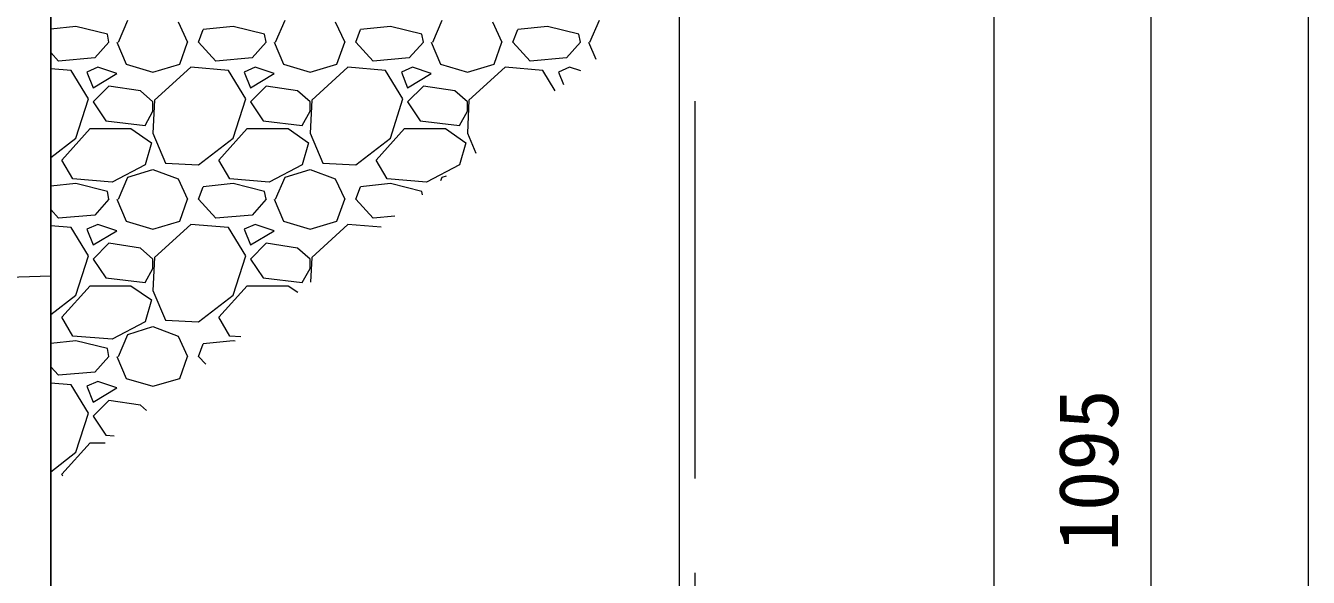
# Model space of a CAD drawing. Units: millimetres at full size, sheet at 1:20; details may follow other scales. Extents: x 0 to 23340, y -4498 to 8520.
# Drawn here: x 9059.5 to 9467.5, y 1329.7 to 1505.2 of the extents above; entities that cross this region are included whole.
import ezdxf
from ezdxf.enums import TextEntityAlignment as Align

# ---------------------------------------------------------------- set-up
doc = ezdxf.new("R2010")
doc.units = ezdxf.units.MM
doc.header["$LTSCALE"] = 20
doc.linetypes.add('DASHED', pattern=[7.5, 6, -1.5])
for name, color, linetype, lineweight in [('HOLE', 7, 'DASHED', 13), ('KIJUN', 5, 'Continuous', 5), ('SUNPO', 3, 'Continuous', 13), ('ﾊｯﾁﾝｸﾞ', 7, 'Continuous', 5)]:
    doc.layers.add(name, color=color, linetype=linetype, lineweight=lineweight)
doc.styles.add('ＭＳ ゴシック', font='')
doc.styles.get('ＭＳ ゴシック').set_extended_font_data('MS Gothic')

msp = doc.modelspace()

# ---------------------------------------------------------------- linework, layer by layer
at = {"layer": 'HOLE'}
msp.add_lwpolyline([(9067.48, 1425.53), (8993.99, 1423.12), (8971.38, 973.68), (9067.48, 944.03)], dxfattribs=at)
at = {"layer": 'KIJUN', "color": 7, "lineweight": 13}
msp.add_lwpolyline([(8745.1, 963.68), (8707.48, 1711.2), (8734.48, 1776.2), (8732.48, 1816.2), (8696.48, 1836.2), (8692.48, 1911.2), (8650.48, 1911.2), (8647.48, 1908.2), (8647.48, 836.2), (8667.48, 816.2), (9047.48, 816.2), (9067.48, 836.2), (9067.48, 1908.2), (9064.48, 1911.2), (9022.48, 1911.2), (9018.48, 1836.2), (8982.48, 1816.2), (8980.48, 1776.2), (9007.48, 1711.2), (8969.87, 963.68)], dxfattribs=at)
at = {"layer": 'KIJUN', "color": 7, "linetype": 'DASHED', "lineweight": 13}
msp.add_lwpolyline([(8647.48, 1721.2), (8442.48, 1721.2), (8442.48, 611.2), (9272.48, 611.2), (9272.48, 1721.2), (9067.48, 1721.2)], dxfattribs=at)
at = {"layer": 'KIJUN', "color": 7, "lineweight": 13}
msp.add_lwpolyline([(9067.48, 1716.2), (9067.48, 836.2), (9047.48, 816.2), (8667.48, 816.2), (8647.48, 836.2), (8647.48, 1716.2), (8447.48, 1716.2), (8447.48, 616.2), (9267.48, 616.2), (9267.48, 1716.2)], close=True, dxfattribs=at)
at = {"layer": 'SUNPO'}
for p, q in [((9417.48, 816.2), (9417.48, 1911.2)), ((9467.48, 616.2), (9467.48, 1911.2)), ((9367.48, 1716.2), (9367.48, 816.2))]:
    msp.add_line(p, q, dxfattribs=at)
at = {"layer": 'ﾊｯﾁﾝｸﾞ'}
for p, q in [((9089, 1500), (9092, 1507)), ((9108, 1506.5), (9111, 1500)), ((9139, 1500), (9142, 1507)), ((9158, 1506.5), (9161, 1500)), ((9189, 1500), (9192, 1507)), ((9208, 1506.5), (9211, 1500)), ((9239, 1500), (9242, 1507)), ((9075.5, 1505), (9067.48, 1504.16)), ((9085.5, 1502.5), (9075.5, 1505)), ((9086, 1500), (9085.5, 1502.5)), ((9114.5, 1500), (9116, 1504)), ((9125.5, 1505), (9116, 1504)), ((9135.5, 1502.5), (9125.5, 1505)), ((9136, 1500), (9135.5, 1502.5)), ((9164.5, 1500), (9166, 1504)), ((9175.5, 1505), (9166, 1504)), ((9185.5, 1502.5), (9175.5, 1505)), ((9186, 1500), (9185.5, 1502.5)), ((9214.5, 1500), (9216, 1504)), ((9225.5, 1505), (9216, 1504)), ((9235.5, 1502.5), (9225.5, 1505)), ((9236, 1500), (9235.5, 1502.5)), ((9086, 1500), (9081.5, 1495)), ((9088.5, 1500), (9091.5, 1493)), ((9108.5, 1493), (9111, 1500)), ((9120, 1494), (9114.5, 1500)), ((9136, 1500), (9131.5, 1495)), ((9138.5, 1500), (9141.5, 1493)), ((9158.5, 1493), (9161, 1500)), ((9170, 1494), (9164.5, 1500)), ((9186, 1500), (9181.5, 1495)), ((9188.5, 1500), (9191.5, 1493)), ((9208.5, 1493), (9211, 1500)), ((9220, 1494), (9214.5, 1500)), ((9236, 1500), (9231.5, 1495)), ((9238.5, 1500), (9240.83, 1494.56)), ((9070, 1494), (9067.48, 1496.74)), ((9081.5, 1495), (9070, 1494)), ((9131.5, 1495), (9120, 1494)), ((9181.5, 1495), (9170, 1494)), ((9231.5, 1495), (9220, 1494)), ((9074, 1491), (9067.48, 1491.54)), ((9079.5, 1482), (9074, 1491)), ((9082.5, 1492), (9079, 1490.5)), ((9079, 1490.5), (9081, 1485.5)), ((9081, 1485.5), (9088.5, 1490)), ((9088.5, 1490), (9082.5, 1492)), ((9091.5, 1493), (9100, 1490.5)), ((9100, 1490.5), (9108.5, 1493)), ((9112, 1492), (9100.5, 1481.5)), ((9124, 1491), (9112, 1492)), ((9129.5, 1482), (9124, 1491)), ((9132.5, 1492), (9129, 1490.5)), ((9129, 1490.5), (9131, 1485.5)), ((9131, 1485.5), (9138.5, 1490)), ((9138.5, 1490), (9132.5, 1492)), ((9141.5, 1493), (9150, 1490.5)), ((9150, 1490.5), (9158.5, 1493)), ((9162, 1492), (9150.5, 1481.5)), ((9174, 1491), (9162, 1492)), ((9179.5, 1482), (9174, 1491)), ((9182.5, 1492), (9179, 1490.5)), ((9179, 1490.5), (9181, 1485.5)), ((9181, 1485.5), (9188.5, 1490)), ((9188.5, 1490), (9182.5, 1492)), ((9191.5, 1493), (9200, 1490.5)), ((9200, 1490.5), (9208.5, 1493)), ((9212, 1492), (9200.5, 1481.5)), ((9224, 1491), (9212, 1492)), ((9227.97, 1484.5), (9224, 1491)), ((9232.5, 1492), (9229, 1490.5)), ((9229, 1490.5), (9230.58, 1486.55)), ((9236.04, 1490.82), (9232.5, 1492)), ((9086, 1486), (9081, 1481)), ((9096, 1484.5), (9086, 1486)), ((9136, 1486), (9131, 1481)), ((9146, 1484.5), (9136, 1486)), ((9186, 1486), (9181, 1481)), ((9196, 1484.5), (9186, 1486)), ((9075.5, 1469.5), (9079.5, 1482)), ((9081, 1481), (9085, 1475)), ((9100, 1481), (9096, 1484.5)), ((9100.5, 1481.5), (9100, 1471)), ((9100, 1478), (9100, 1481)), ((9125.5, 1469.5), (9129.5, 1482)), ((9131, 1481), (9135, 1475)), ((9150, 1481), (9146, 1484.5)), ((9150.5, 1481.5), (9150, 1471)), ((9150, 1478), (9150, 1481)), ((9175.5, 1469.5), (9179.5, 1482)), ((9181, 1481), (9185, 1475)), ((9200, 1481), (9196, 1484.5)), ((9200.5, 1481.5), (9200, 1471)), ((9200, 1478), (9200, 1481)), ((9097.5, 1473.5), (9100, 1478)), ((9147.5, 1473.5), (9150, 1478)), ((9197.5, 1473.5), (9200, 1478)), ((9085, 1475), (9097.5, 1473.5)), ((9135, 1475), (9147.5, 1473.5)), ((9185, 1475), (9197.5, 1473.5)), ((9067.48, 1463.31), (9075.5, 1469.5)), ((9071, 1462.5), (9080, 1472.5)), ((9080, 1472.5), (9093, 1472.5)), ((9093, 1472.5), (9099.5, 1468)), ((9100, 1471), (9104, 1461.5)), ((9114.5, 1461), (9125.5, 1469.5)), ((9121, 1462.5), (9130, 1472.5)), ((9130, 1472.5), (9143, 1472.5)), ((9143, 1472.5), (9149.5, 1468)), ((9150, 1471), (9154, 1461.5)), ((9164.5, 1461), (9175.5, 1469.5)), ((9171, 1462.5), (9180, 1472.5)), ((9180, 1472.5), (9193, 1472.5)), ((9193, 1472.5), (9199.5, 1468)), ((9200, 1471), (9202.66, 1464.69)), ((9099.5, 1468), (9097.5, 1461)), ((9149.5, 1468), (9147.5, 1461)), ((9199.5, 1468), (9197.5, 1461)), ((9074.5, 1456.5), (9071, 1462.5)), ((9097.5, 1461), (9087, 1455.5)), ((9104, 1461.5), (9114.5, 1461)), ((9124.5, 1456.5), (9121, 1462.5)), ((9147.5, 1461), (9137, 1455.5)), ((9154, 1461.5), (9164.5, 1461)), ((9174.5, 1456.5), (9171, 1462.5)), ((9197.5, 1461), (9187, 1455.5)), ((9087, 1455.5), (9074.5, 1456.5)), ((9089, 1450), (9092, 1457)), ((9092, 1457), (9100, 1459.5)), ((9100, 1459.5), (9108, 1456.5)), ((9108, 1456.5), (9111, 1450)), ((9137, 1455.5), (9124.5, 1456.5)), ((9139, 1450), (9142, 1457)), ((9142, 1457), (9150, 1459.5)), ((9150, 1459.5), (9158, 1456.5)), ((9158, 1456.5), (9161, 1450)), ((9187, 1455.5), (9174.5, 1456.5)), ((9191.59, 1456.03), (9192, 1457)), ((9192, 1457), (9193.37, 1457.43)), ((9075.5, 1455), (9067.48, 1454.16)), ((9085.5, 1452.5), (9075.5, 1455)), ((9086, 1450), (9085.5, 1452.5)), ((9114.5, 1450), (9116, 1454)), ((9125.5, 1455), (9116, 1454)), ((9135.5, 1452.5), (9125.5, 1455)), ((9136, 1450), (9135.5, 1452.5)), ((9164.5, 1450), (9166, 1454)), ((9175.5, 1455), (9166, 1454)), ((9185.5, 1452.5), (9175.5, 1455)), ((9185.71, 1451.44), (9185.5, 1452.5)), ((9086, 1450), (9081.5, 1445)), ((9088.5, 1450), (9091.5, 1443)), ((9108.5, 1443), (9111, 1450)), ((9120, 1444), (9114.5, 1450)), ((9136, 1450), (9131.5, 1445)), ((9138.5, 1450), (9141.5, 1443)), ((9158.5, 1443), (9161, 1450)), ((9170, 1444), (9164.5, 1450)), ((9070, 1444), (9067.48, 1446.74)), ((9081.5, 1445), (9070, 1444)), ((9131.5, 1445), (9120, 1444)), ((9176.98, 1444.61), (9170, 1444)), ((9074, 1441), (9067.48, 1441.54)), ((9079.5, 1432), (9074, 1441)), ((9082.5, 1442), (9079, 1440.5)), ((9079, 1440.5), (9081, 1435.5)), ((9088.5, 1440), (9082.5, 1442)), ((9091.5, 1443), (9100, 1440.5)), ((9100, 1440.5), (9108.5, 1443)), ((9112, 1442), (9100.5, 1431.5)), ((9124, 1441), (9112, 1442)), ((9129.5, 1432), (9124, 1441)), ((9132.5, 1442), (9129, 1440.5)), ((9129, 1440.5), (9131, 1435.5)), ((9138.5, 1440), (9132.5, 1442)), ((9141.5, 1443), (9150, 1440.5)), ((9150, 1440.5), (9158.5, 1443)), ((9162, 1442), (9150.5, 1431.5)), ((9172.53, 1441.12), (9162, 1442)), ((9081, 1435.5), (9088.5, 1440)), ((9131, 1435.5), (9138.5, 1440)), ((9075.5, 1419.5), (9079.5, 1432)), ((9086, 1436), (9081, 1431)), ((9096, 1434.5), (9086, 1436)), ((9100, 1431), (9096, 1434.5)), ((9125.5, 1419.5), (9129.5, 1432)), ((9136, 1436), (9131, 1431)), ((9146, 1434.5), (9136, 1436)), ((9150, 1431), (9146, 1434.5)), ((9081, 1431), (9085, 1425)), ((9097.5, 1423.5), (9100, 1428)), ((9100.5, 1431.5), (9100, 1421)), ((9100, 1428), (9100, 1431)), ((9131, 1431), (9135, 1425)), ((9147.5, 1423.5), (9150, 1428)), ((9150, 1428), (9150, 1431)), ((9150.5, 1431.5), (9150.12, 1423.59)), ((9085, 1425), (9097.5, 1423.5)), ((9135, 1425), (9147.5, 1423.5)), ((9071, 1412.5), (9080, 1422.5)), ((9080, 1422.5), (9093, 1422.5)), ((9093, 1422.5), (9099.5, 1418)), ((9100, 1421), (9104, 1411.5)), ((9121, 1412.5), (9130, 1422.5)), ((9130, 1422.5), (9143, 1422.5)), ((9143, 1422.5), (9146.04, 1420.4)), ((9067.48, 1413.31), (9075.5, 1419.5)), ((9099.5, 1418), (9097.5, 1411)), ((9114.5, 1411), (9125.5, 1419.5)), ((9074.5, 1406.5), (9071, 1412.5)), ((9124.5, 1406.5), (9121, 1412.5)), ((9097.5, 1411), (9087, 1405.5)), ((9092, 1407), (9100, 1409.5)), ((9100, 1409.5), (9108, 1406.5)), ((9104, 1411.5), (9114.5, 1411)), ((9075.5, 1405), (9067.48, 1404.16)), ((9087, 1405.5), (9074.5, 1406.5)), ((9085.5, 1402.5), (9075.5, 1405)), ((9089, 1400), (9092, 1407)), ((9108, 1406.5), (9111, 1400)), ((9114.5, 1400), (9116, 1404)), ((9125.5, 1405), (9116, 1404)), ((9127.93, 1406.23), (9124.5, 1406.5)), ((9126.15, 1404.84), (9125.5, 1405)), ((9086, 1400), (9081.5, 1395)), ((9086, 1400), (9085.5, 1402.5)), ((9088.5, 1400), (9091.5, 1393)), ((9108.5, 1393), (9111, 1400)), ((9116.79, 1397.51), (9114.5, 1400)), ((9070, 1394), (9067.48, 1396.74)), ((9074, 1391), (9067.48, 1391.54)), ((9081.5, 1395), (9070, 1394)), ((9082.5, 1392), (9079, 1390.5)), ((9088.5, 1390), (9082.5, 1392)), ((9091.5, 1393), (9100, 1390.5)), ((9100, 1390.5), (9108.5, 1393)), ((9079.5, 1382), (9074, 1391)), ((9079, 1390.5), (9081, 1385.5)), ((9081, 1385.5), (9088.5, 1390)), ((9086, 1386), (9081, 1381)), ((9096, 1384.5), (9086, 1386)), ((9097.96, 1382.78), (9096, 1384.5)), ((9075.5, 1369.5), (9079.5, 1382)), ((9081, 1381), (9085, 1375)), ((9085, 1375), (9087.62, 1374.69)), ((9071, 1362.5), (9080, 1372.5)), ((9080, 1372.5), (9084.83, 1372.5)), ((9067.48, 1363.31), (9075.5, 1369.5)), ((9071.33, 1361.94), (9071, 1362.5))]:
    msp.add_line(p, q, dxfattribs=at)

# ---------------------------------------------------------------- texts
at = {"layer": 'SUNPO', "style": 'ＭＳ ゴシック'}
msp.add_text('1095', height=18.99, rotation=90, dxfattribs=at).set_placement((9397.48, 1363.7), align=Align.MIDDLE_CENTER)

doc.saveas('drawing.dxf')
